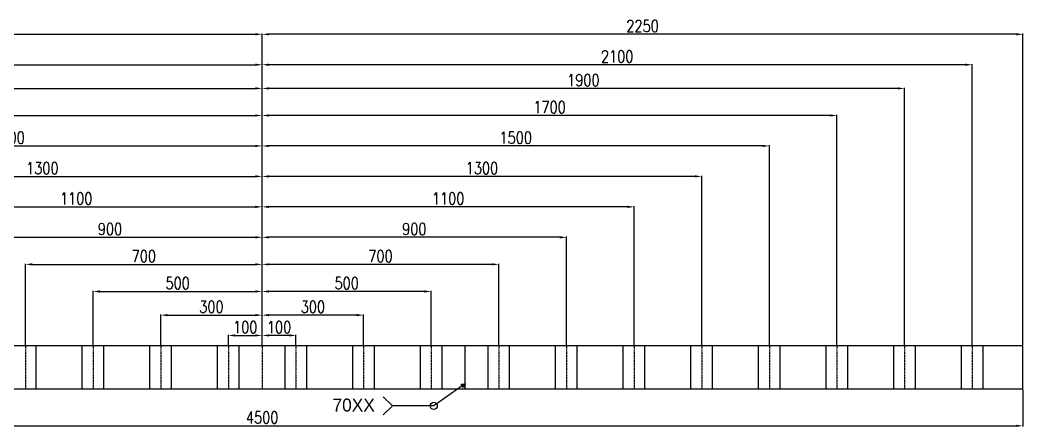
# Model space of a CAD drawing. Header units: millimetres. Extents: x 1541 to 289025, y -12015 to 47026.
# Drawn here: x 109793 to 112759, y 6829 to 8032 of the extents above; entities that cross this region are included whole.
import ezdxf

# ---------------------------------------------------------------- set-up
doc = ezdxf.new("R2010")
doc.units = ezdxf.units.MM
doc.header["$LTSCALE"] = 0.1
doc.linetypes.add('DASHDOT', pattern=[25.4, 12.7, -6.35, 0, -6.35])
for name, color, linetype in [('COTAS', 8, 'Continuous'), ('EJE PERNO', 1, 'DASHDOT'), ('PERNOS', 3, 'Continuous'), ('PLATINA', 5, 'Continuous'), ('TITULO', 3, 'Continuous')]:
    doc.layers.add(name, color=color, linetype=linetype)
doc.styles.add('CNI_COTAS', font='romans.shx', dxfattribs={"width": 0.8})
doc.styles.add('ROMANS', font='DINGRAFO.SHX')
doc.dimstyles.new('1.2', dxfattribs={"dimscale": 0, "dimtxt": 35, "dimasz": 20, "dimexe": 2, "dimexo": 2, "dimgap": 7, "dimtad": 1, "dimdec": 0, "dimzin": 4, "dimdsep": 46, "dimtxsty": 'CNI_COTAS', "dimcen": 0, "dimclrd": 256, "dimclrt": 3, "dimadec": 0, "dimazin": 0, "dimtfac": 1, "dimtdec": 0, "dimtmove": 2, "dimatfit": 0, "dimfxl": 0.05, "dimtolj": 1, "dimtzin": 0, "dimarcsym": 1})

# ---------------------------------------------------------------- blocks, each defined once
blk = doc.blocks.new('*D2480')
at = {"layer": 'COTAS', "color": 0, "lineweight": -2, "transparency": 16777216}
for p, q in [((108258.8, 6940.2), (108258.8, 6830.7)), ((112758.8, 6940.2), (112758.8, 6830.7))]:
    blk.add_line(p, q, dxfattribs=at)
at = {"layer": 'COTAS', "lineweight": -2, "transparency": 16777216}
blk.add_line((108278.8, 6832.7), (112738.8, 6832.7), dxfattribs=at)
at = {"layer": 'COTAS', "transparency": 16777216}
for points in [[(108278.8, 6836), (108278.8, 6829.4), (108258.8, 6832.7)], [(112738.8, 6836), (112738.8, 6829.4), (112758.8, 6832.7)]]:
    blk.add_solid(points, dxfattribs=at)
at = {"layer": 'Defpoints', "color": 0, "transparency": 16777216}
for p in [(108258.8, 6942.2), (112758.8, 6942.2), (112758.8, 6832.7)]:
    blk.add_point(p, dxfattribs=at)
at = {"layer": 'COTAS', "color": 3, "transparency": 16777216, "insert": (110508.8, 6857.2), "char_height": 35, "attachment_point": 5, "style": 'CNI_COTAS'}
blk.add_mtext('\\A1;4500', dxfattribs=at)
blk = doc.blocks.new('*D2507')
at = {"layer": 'COTAS', "color": 0, "lineweight": -2, "transparency": 16777216}
for p, q in [((110508.8, 7071.2), (110508.8, 7101.7)), ((110608.8, 7071.2), (110608.8, 7101.7))]:
    blk.add_line(p, q, dxfattribs=at)
at = {"layer": 'COTAS', "lineweight": -2, "transparency": 16777216}
blk.add_line((110588.8, 7099.7), (110528.8, 7099.7), dxfattribs=at)
at = {"layer": 'COTAS', "transparency": 16777216}
for points in [[(110528.8, 7103), (110528.8, 7096.4), (110508.8, 7099.7)], [(110588.8, 7103), (110588.8, 7096.4), (110608.8, 7099.7)]]:
    blk.add_solid(points, dxfattribs=at)
at = {"layer": 'Defpoints', "color": 0, "transparency": 16777216}
for p in [(110508.8, 7099.7), (110508.8, 7069.2), (110608.8, 7069.2)]:
    blk.add_point(p, dxfattribs=at)
at = {"layer": 'COTAS', "color": 3, "transparency": 16777216, "insert": (110558.8, 7124.2), "char_height": 35, "attachment_point": 5, "style": 'CNI_COTAS'}
blk.add_mtext('\\A1;100', dxfattribs=at)
blk = doc.blocks.new('*D2508')
at = {"layer": 'COTAS', "color": 0, "lineweight": -2, "transparency": 16777216}
for p, q in [((110508.8, 7071.2), (110508.8, 7161.7)), ((110808.8, 7071.2), (110808.8, 7161.7))]:
    blk.add_line(p, q, dxfattribs=at)
at = {"layer": 'COTAS', "lineweight": -2, "transparency": 16777216}
blk.add_line((110788.8, 7159.7), (110528.8, 7159.7), dxfattribs=at)
at = {"layer": 'COTAS', "transparency": 16777216}
for points in [[(110528.8, 7163), (110528.8, 7156.4), (110508.8, 7159.7)], [(110788.8, 7163), (110788.8, 7156.4), (110808.8, 7159.7)]]:
    blk.add_solid(points, dxfattribs=at)
at = {"layer": 'Defpoints', "color": 0, "transparency": 16777216}
for p in [(110508.8, 7159.7), (110508.8, 7069.2), (110808.8, 7069.2)]:
    blk.add_point(p, dxfattribs=at)
at = {"layer": 'COTAS', "color": 3, "transparency": 16777216, "insert": (110658.8, 7184.2), "char_height": 35, "attachment_point": 5, "style": 'CNI_COTAS'}
blk.add_mtext('\\A1;300', dxfattribs=at)
blk = doc.blocks.new('*D2509')
at = {"layer": 'COTAS', "color": 0, "lineweight": -2, "transparency": 16777216}
for p, q in [((110508.8, 7071.2), (110508.8, 7231.7)), ((111008.8, 7071.2), (111008.8, 7231.7))]:
    blk.add_line(p, q, dxfattribs=at)
at = {"layer": 'COTAS', "lineweight": -2, "transparency": 16777216}
blk.add_line((110988.8, 7229.7), (110528.8, 7229.7), dxfattribs=at)
at = {"layer": 'COTAS', "transparency": 16777216}
for points in [[(110528.8, 7233), (110528.8, 7226.4), (110508.8, 7229.7)], [(110988.8, 7233), (110988.8, 7226.4), (111008.8, 7229.7)]]:
    blk.add_solid(points, dxfattribs=at)
at = {"layer": 'Defpoints', "color": 0, "transparency": 16777216}
for p in [(110508.8, 7229.7), (110508.8, 7069.2), (111008.8, 7069.2)]:
    blk.add_point(p, dxfattribs=at)
at = {"layer": 'COTAS', "color": 3, "transparency": 16777216, "insert": (110758.8, 7254.2), "char_height": 35, "attachment_point": 5, "style": 'CNI_COTAS'}
blk.add_mtext('\\A1;500', dxfattribs=at)
blk = doc.blocks.new('*D2510')
at = {"layer": 'COTAS', "color": 0, "lineweight": -2, "transparency": 16777216}
for p, q in [((110508.8, 7071.2), (110508.8, 7311.7)), ((111208.8, 7071.2), (111208.8, 7311.7))]:
    blk.add_line(p, q, dxfattribs=at)
at = {"layer": 'COTAS', "lineweight": -2, "transparency": 16777216}
blk.add_line((111188.8, 7309.7), (110528.8, 7309.7), dxfattribs=at)
at = {"layer": 'COTAS', "transparency": 16777216}
for points in [[(110528.8, 7313), (110528.8, 7306.4), (110508.8, 7309.7)], [(111188.8, 7313), (111188.8, 7306.4), (111208.8, 7309.7)]]:
    blk.add_solid(points, dxfattribs=at)
at = {"layer": 'Defpoints', "color": 0, "transparency": 16777216}
for p in [(110508.8, 7309.7), (110508.8, 7069.2), (111208.8, 7069.2)]:
    blk.add_point(p, dxfattribs=at)
at = {"layer": 'COTAS', "color": 3, "transparency": 16777216, "insert": (110858.8, 7334.2), "char_height": 35, "attachment_point": 5, "style": 'CNI_COTAS'}
blk.add_mtext('\\A1;700', dxfattribs=at)
blk = doc.blocks.new('*D2511')
at = {"layer": 'COTAS', "color": 0, "lineweight": -2, "transparency": 16777216}
for p, q in [((110508.8, 7071.2), (110508.8, 7391.7)), ((111408.8, 7071.2), (111408.8, 7391.7))]:
    blk.add_line(p, q, dxfattribs=at)
at = {"layer": 'COTAS', "lineweight": -2, "transparency": 16777216}
blk.add_line((111388.8, 7389.7), (110528.8, 7389.7), dxfattribs=at)
at = {"layer": 'COTAS', "transparency": 16777216}
for points in [[(110528.8, 7393), (110528.8, 7386.4), (110508.8, 7389.7)], [(111388.8, 7393), (111388.8, 7386.4), (111408.8, 7389.7)]]:
    blk.add_solid(points, dxfattribs=at)
at = {"layer": 'Defpoints', "color": 0, "transparency": 16777216}
for p in [(110508.8, 7389.7), (110508.8, 7069.2), (111408.8, 7069.2)]:
    blk.add_point(p, dxfattribs=at)
at = {"layer": 'COTAS', "color": 3, "transparency": 16777216, "insert": (110958.8, 7414.2), "char_height": 35, "attachment_point": 5, "style": 'CNI_COTAS'}
blk.add_mtext('\\A1;900', dxfattribs=at)
blk = doc.blocks.new('*D2512')
at = {"layer": 'COTAS', "color": 0, "lineweight": -2, "transparency": 16777216}
for p, q in [((110508.8, 7071.2), (110508.8, 7481.7)), ((111608.8, 7071.2), (111608.8, 7481.7))]:
    blk.add_line(p, q, dxfattribs=at)
at = {"layer": 'COTAS', "lineweight": -2, "transparency": 16777216}
blk.add_line((111588.8, 7479.7), (110528.8, 7479.7), dxfattribs=at)
at = {"layer": 'COTAS', "transparency": 16777216}
for points in [[(110528.8, 7483), (110528.8, 7476.4), (110508.8, 7479.7)], [(111588.8, 7483), (111588.8, 7476.4), (111608.8, 7479.7)]]:
    blk.add_solid(points, dxfattribs=at)
at = {"layer": 'Defpoints', "color": 0, "transparency": 16777216}
for p in [(110508.8, 7479.7), (110508.8, 7069.2), (111608.8, 7069.2)]:
    blk.add_point(p, dxfattribs=at)
at = {"layer": 'COTAS', "color": 3, "transparency": 16777216, "insert": (111058.8, 7504.2), "char_height": 35, "attachment_point": 5, "style": 'CNI_COTAS'}
blk.add_mtext('\\A1;1100', dxfattribs=at)
blk = doc.blocks.new('*D2513')
at = {"layer": 'COTAS', "color": 0, "lineweight": -2, "transparency": 16777216}
for p, q in [((110508.8, 7071.2), (110508.8, 7571.7)), ((111808.8, 7071.2), (111808.8, 7571.7))]:
    blk.add_line(p, q, dxfattribs=at)
at = {"layer": 'COTAS', "lineweight": -2, "transparency": 16777216}
blk.add_line((111788.8, 7569.7), (110528.8, 7569.7), dxfattribs=at)
at = {"layer": 'COTAS', "transparency": 16777216}
for points in [[(110528.8, 7573), (110528.8, 7566.4), (110508.8, 7569.7)], [(111788.8, 7573), (111788.8, 7566.4), (111808.8, 7569.7)]]:
    blk.add_solid(points, dxfattribs=at)
at = {"layer": 'Defpoints', "color": 0, "transparency": 16777216}
for p in [(110508.8, 7569.7), (110508.8, 7069.2), (111808.8, 7069.2)]:
    blk.add_point(p, dxfattribs=at)
at = {"layer": 'COTAS', "color": 3, "transparency": 16777216, "insert": (111158.8, 7594.2), "char_height": 35, "attachment_point": 5, "style": 'CNI_COTAS'}
blk.add_mtext('\\A1;1300', dxfattribs=at)
blk = doc.blocks.new('*D2514')
at = {"layer": 'COTAS', "color": 0, "lineweight": -2, "transparency": 16777216}
for p, q in [((110508.8, 7071.2), (110508.8, 7661.7)), ((112008.8, 7071.2), (112008.8, 7661.7))]:
    blk.add_line(p, q, dxfattribs=at)
at = {"layer": 'COTAS', "lineweight": -2, "transparency": 16777216}
blk.add_line((111988.8, 7659.7), (110528.8, 7659.7), dxfattribs=at)
at = {"layer": 'COTAS', "transparency": 16777216}
for points in [[(110528.8, 7663), (110528.8, 7656.4), (110508.8, 7659.7)], [(111988.8, 7663), (111988.8, 7656.4), (112008.8, 7659.7)]]:
    blk.add_solid(points, dxfattribs=at)
at = {"layer": 'Defpoints', "color": 0, "transparency": 16777216}
for p in [(110508.8, 7659.7), (110508.8, 7069.2), (112008.8, 7069.2)]:
    blk.add_point(p, dxfattribs=at)
at = {"layer": 'COTAS', "color": 3, "transparency": 16777216, "insert": (111258.8, 7684.2), "char_height": 35, "attachment_point": 5, "style": 'CNI_COTAS'}
blk.add_mtext('\\A1;1500', dxfattribs=at)
blk = doc.blocks.new('*D2515')
at = {"layer": 'COTAS', "color": 0, "lineweight": -2, "transparency": 16777216}
for p, q in [((110508.8, 7071.2), (110508.8, 7751.7)), ((112208.8, 7071.2), (112208.8, 7751.7))]:
    blk.add_line(p, q, dxfattribs=at)
at = {"layer": 'COTAS', "lineweight": -2, "transparency": 16777216}
blk.add_line((112188.8, 7749.7), (110528.8, 7749.7), dxfattribs=at)
at = {"layer": 'COTAS', "transparency": 16777216}
for points in [[(110528.8, 7753), (110528.8, 7746.4), (110508.8, 7749.7)], [(112188.8, 7753), (112188.8, 7746.4), (112208.8, 7749.7)]]:
    blk.add_solid(points, dxfattribs=at)
at = {"layer": 'Defpoints', "color": 0, "transparency": 16777216}
for p in [(110508.8, 7749.7), (110508.8, 7069.2), (112208.8, 7069.2)]:
    blk.add_point(p, dxfattribs=at)
at = {"layer": 'COTAS', "color": 3, "transparency": 16777216, "insert": (111358.8, 7774.2), "char_height": 35, "attachment_point": 5, "style": 'CNI_COTAS'}
blk.add_mtext('\\A1;1700', dxfattribs=at)
blk = doc.blocks.new('*D2516')
at = {"layer": 'COTAS', "color": 0, "lineweight": -2, "transparency": 16777216}
for p, q in [((110508.8, 7071.2), (110508.8, 7831.7)), ((112408.8, 7071.2), (112408.8, 7831.7))]:
    blk.add_line(p, q, dxfattribs=at)
at = {"layer": 'COTAS', "lineweight": -2, "transparency": 16777216}
blk.add_line((112388.8, 7829.7), (110528.8, 7829.7), dxfattribs=at)
at = {"layer": 'COTAS', "transparency": 16777216}
for points in [[(110528.8, 7833), (110528.8, 7826.4), (110508.8, 7829.7)], [(112388.8, 7833), (112388.8, 7826.4), (112408.8, 7829.7)]]:
    blk.add_solid(points, dxfattribs=at)
at = {"layer": 'Defpoints', "color": 0, "transparency": 16777216}
for p in [(110508.8, 7829.7), (110508.8, 7069.2), (112408.8, 7069.2)]:
    blk.add_point(p, dxfattribs=at)
at = {"layer": 'COTAS', "color": 3, "transparency": 16777216, "insert": (111458.8, 7854.2), "char_height": 35, "attachment_point": 5, "style": 'CNI_COTAS'}
blk.add_mtext('\\A1;1900', dxfattribs=at)
blk = doc.blocks.new('*D2517')
at = {"layer": 'COTAS', "color": 0, "lineweight": -2, "transparency": 16777216}
for p, q in [((110508.8, 7071.2), (110508.8, 7901.7)), ((112608.8, 7071.2), (112608.8, 7901.7))]:
    blk.add_line(p, q, dxfattribs=at)
at = {"layer": 'COTAS', "lineweight": -2, "transparency": 16777216}
blk.add_line((112588.8, 7899.7), (110528.8, 7899.7), dxfattribs=at)
at = {"layer": 'COTAS', "transparency": 16777216}
for points in [[(110528.8, 7903), (110528.8, 7896.4), (110508.8, 7899.7)], [(112588.8, 7903), (112588.8, 7896.4), (112608.8, 7899.7)]]:
    blk.add_solid(points, dxfattribs=at)
at = {"layer": 'Defpoints', "color": 0, "transparency": 16777216}
for p in [(110508.8, 7899.7), (110508.8, 7069.2), (112608.8, 7069.2)]:
    blk.add_point(p, dxfattribs=at)
at = {"layer": 'COTAS', "color": 3, "transparency": 16777216, "insert": (111558.8, 7924.2), "char_height": 35, "attachment_point": 5, "style": 'CNI_COTAS'}
blk.add_mtext('\\A1;2100', dxfattribs=at)
blk = doc.blocks.new('*D2518')
at = {"layer": 'COTAS', "color": 0, "lineweight": -2, "transparency": 16777216}
for p, q in [((110508.8, 7071.2), (110508.8, 7991.7)), ((112758.8, 7071.2), (112758.8, 7991.7))]:
    blk.add_line(p, q, dxfattribs=at)
at = {"layer": 'COTAS', "lineweight": -2, "transparency": 16777216}
blk.add_line((112738.8, 7989.7), (110528.8, 7989.7), dxfattribs=at)
at = {"layer": 'COTAS', "transparency": 16777216}
for points in [[(110528.8, 7993), (110528.8, 7986.4), (110508.8, 7989.7)], [(112738.8, 7993), (112738.8, 7986.4), (112758.8, 7989.7)]]:
    blk.add_solid(points, dxfattribs=at)
at = {"layer": 'Defpoints', "color": 0, "transparency": 16777216}
for p in [(110508.8, 7989.7), (110508.8, 7069.2), (112758.8, 7069.2)]:
    blk.add_point(p, dxfattribs=at)
at = {"layer": 'COTAS', "color": 3, "transparency": 16777216, "insert": (111633.8, 8014.2), "char_height": 35, "attachment_point": 5, "style": 'CNI_COTAS'}
blk.add_mtext('\\A1;2250', dxfattribs=at)
blk = doc.blocks.new('*D2060')
at = {"layer": 'COTAS', "color": 0, "lineweight": -2, "transparency": 16777216}
for p, q in [((110408.8, 7071.2), (110408.8, 7101.7)), ((110508.8, 7071.2), (110508.8, 7101.7))]:
    blk.add_line(p, q, dxfattribs=at)
at = {"layer": 'COTAS', "lineweight": -2, "transparency": 16777216}
blk.add_line((110428.8, 7099.7), (110488.8, 7099.7), dxfattribs=at)
at = {"layer": 'COTAS', "transparency": 16777216}
for points in [[(110428.8, 7103), (110428.8, 7096.4), (110408.8, 7099.7)], [(110488.8, 7103), (110488.8, 7096.4), (110508.8, 7099.7)]]:
    blk.add_solid(points, dxfattribs=at)
at = {"layer": 'Defpoints', "color": 0, "transparency": 16777216}
for p in [(110508.8, 7099.7), (110408.8, 7069.2), (110508.8, 7069.2)]:
    blk.add_point(p, dxfattribs=at)
at = {"layer": 'COTAS', "color": 3, "transparency": 16777216, "insert": (110458.8, 7124.2), "char_height": 35, "attachment_point": 5, "style": 'CNI_COTAS'}
blk.add_mtext('\\A1;100', dxfattribs=at)
blk = doc.blocks.new('*D2061')
at = {"layer": 'COTAS', "color": 0, "lineweight": -2, "transparency": 16777216}
for p, q in [((110208.8, 7071.2), (110208.8, 7161.7)), ((110508.8, 7071.2), (110508.8, 7161.7))]:
    blk.add_line(p, q, dxfattribs=at)
at = {"layer": 'COTAS', "lineweight": -2, "transparency": 16777216}
blk.add_line((110228.8, 7159.7), (110488.8, 7159.7), dxfattribs=at)
at = {"layer": 'COTAS', "transparency": 16777216}
for points in [[(110228.8, 7163), (110228.8, 7156.4), (110208.8, 7159.7)], [(110488.8, 7163), (110488.8, 7156.4), (110508.8, 7159.7)]]:
    blk.add_solid(points, dxfattribs=at)
at = {"layer": 'Defpoints', "color": 0, "transparency": 16777216}
for p in [(110508.8, 7159.7), (110208.8, 7069.2), (110508.8, 7069.2)]:
    blk.add_point(p, dxfattribs=at)
at = {"layer": 'COTAS', "color": 3, "transparency": 16777216, "insert": (110358.8, 7184.2), "char_height": 35, "attachment_point": 5, "style": 'CNI_COTAS'}
blk.add_mtext('\\A1;300', dxfattribs=at)
blk = doc.blocks.new('*D2062')
at = {"layer": 'COTAS', "color": 0, "lineweight": -2, "transparency": 16777216}
for p, q in [((110008.8, 7071.2), (110008.8, 7231.7)), ((110508.8, 7071.2), (110508.8, 7231.7))]:
    blk.add_line(p, q, dxfattribs=at)
at = {"layer": 'COTAS', "lineweight": -2, "transparency": 16777216}
blk.add_line((110028.8, 7229.7), (110488.8, 7229.7), dxfattribs=at)
at = {"layer": 'COTAS', "transparency": 16777216}
for points in [[(110028.8, 7233), (110028.8, 7226.4), (110008.8, 7229.7)], [(110488.8, 7233), (110488.8, 7226.4), (110508.8, 7229.7)]]:
    blk.add_solid(points, dxfattribs=at)
at = {"layer": 'Defpoints', "color": 0, "transparency": 16777216}
for p in [(110508.8, 7229.7), (110008.8, 7069.2), (110508.8, 7069.2)]:
    blk.add_point(p, dxfattribs=at)
at = {"layer": 'COTAS', "color": 3, "transparency": 16777216, "insert": (110258.8, 7254.2), "char_height": 35, "attachment_point": 5, "style": 'CNI_COTAS'}
blk.add_mtext('\\A1;500', dxfattribs=at)
blk = doc.blocks.new('*D2063')
at = {"layer": 'COTAS', "color": 0, "lineweight": -2, "transparency": 16777216}
for p, q in [((109808.8, 7071.2), (109808.8, 7311.7)), ((110508.8, 7071.2), (110508.8, 7311.7))]:
    blk.add_line(p, q, dxfattribs=at)
at = {"layer": 'COTAS', "lineweight": -2, "transparency": 16777216}
blk.add_line((109828.8, 7309.7), (110488.8, 7309.7), dxfattribs=at)
at = {"layer": 'COTAS', "transparency": 16777216}
for points in [[(109828.8, 7313), (109828.8, 7306.4), (109808.8, 7309.7)], [(110488.8, 7313), (110488.8, 7306.4), (110508.8, 7309.7)]]:
    blk.add_solid(points, dxfattribs=at)
at = {"layer": 'Defpoints', "color": 0, "transparency": 16777216}
for p in [(110508.8, 7309.7), (109808.8, 7069.2), (110508.8, 7069.2)]:
    blk.add_point(p, dxfattribs=at)
at = {"layer": 'COTAS', "color": 3, "transparency": 16777216, "insert": (110158.8, 7334.2), "char_height": 35, "attachment_point": 5, "style": 'CNI_COTAS'}
blk.add_mtext('\\A1;700', dxfattribs=at)
blk = doc.blocks.new('*D2064')
at = {"layer": 'COTAS', "color": 0, "lineweight": -2, "transparency": 16777216}
for p, q in [((109608.8, 7071.2), (109608.8, 7391.7)), ((110508.8, 7071.2), (110508.8, 7391.7))]:
    blk.add_line(p, q, dxfattribs=at)
at = {"layer": 'COTAS', "lineweight": -2, "transparency": 16777216}
blk.add_line((109628.8, 7389.7), (110488.8, 7389.7), dxfattribs=at)
at = {"layer": 'COTAS', "transparency": 16777216}
for points in [[(109628.8, 7393), (109628.8, 7386.4), (109608.8, 7389.7)], [(110488.8, 7393), (110488.8, 7386.4), (110508.8, 7389.7)]]:
    blk.add_solid(points, dxfattribs=at)
at = {"layer": 'Defpoints', "color": 0, "transparency": 16777216}
for p in [(110508.8, 7389.7), (109608.8, 7069.2), (110508.8, 7069.2)]:
    blk.add_point(p, dxfattribs=at)
at = {"layer": 'COTAS', "color": 3, "transparency": 16777216, "insert": (110058.8, 7414.2), "char_height": 35, "attachment_point": 5, "style": 'CNI_COTAS'}
blk.add_mtext('\\A1;900', dxfattribs=at)
blk = doc.blocks.new('*D2065')
at = {"layer": 'COTAS', "color": 0, "lineweight": -2, "transparency": 16777216}
for p, q in [((109408.8, 7071.2), (109408.8, 7481.7)), ((110508.8, 7071.2), (110508.8, 7481.7))]:
    blk.add_line(p, q, dxfattribs=at)
at = {"layer": 'COTAS', "lineweight": -2, "transparency": 16777216}
blk.add_line((109428.8, 7479.7), (110488.8, 7479.7), dxfattribs=at)
at = {"layer": 'COTAS', "transparency": 16777216}
for points in [[(109428.8, 7483), (109428.8, 7476.4), (109408.8, 7479.7)], [(110488.8, 7483), (110488.8, 7476.4), (110508.8, 7479.7)]]:
    blk.add_solid(points, dxfattribs=at)
at = {"layer": 'Defpoints', "color": 0, "transparency": 16777216}
for p in [(110508.8, 7479.7), (109408.8, 7069.2), (110508.8, 7069.2)]:
    blk.add_point(p, dxfattribs=at)
at = {"layer": 'COTAS', "color": 3, "transparency": 16777216, "insert": (109958.8, 7504.2), "char_height": 35, "attachment_point": 5, "style": 'CNI_COTAS'}
blk.add_mtext('\\A1;1100', dxfattribs=at)
blk = doc.blocks.new('*D2066')
at = {"layer": 'COTAS', "color": 0, "lineweight": -2, "transparency": 16777216}
for p, q in [((109208.8, 7071.2), (109208.8, 7571.7)), ((110508.8, 7071.2), (110508.8, 7571.7))]:
    blk.add_line(p, q, dxfattribs=at)
at = {"layer": 'COTAS', "lineweight": -2, "transparency": 16777216}
blk.add_line((109228.8, 7569.7), (110488.8, 7569.7), dxfattribs=at)
at = {"layer": 'COTAS', "transparency": 16777216}
for points in [[(109228.8, 7573), (109228.8, 7566.4), (109208.8, 7569.7)], [(110488.8, 7573), (110488.8, 7566.4), (110508.8, 7569.7)]]:
    blk.add_solid(points, dxfattribs=at)
at = {"layer": 'Defpoints', "color": 0, "transparency": 16777216}
for p in [(110508.8, 7569.7), (109208.8, 7069.2), (110508.8, 7069.2)]:
    blk.add_point(p, dxfattribs=at)
at = {"layer": 'COTAS', "color": 3, "transparency": 16777216, "insert": (109858.8, 7594.2), "char_height": 35, "attachment_point": 5, "style": 'CNI_COTAS'}
blk.add_mtext('\\A1;1300', dxfattribs=at)
blk = doc.blocks.new('*D2067')
at = {"layer": 'COTAS', "color": 0, "lineweight": -2, "transparency": 16777216}
for p, q in [((109008.8, 7071.2), (109008.8, 7661.7)), ((110508.8, 7071.2), (110508.8, 7661.7))]:
    blk.add_line(p, q, dxfattribs=at)
at = {"layer": 'COTAS', "lineweight": -2, "transparency": 16777216}
blk.add_line((109028.8, 7659.7), (110488.8, 7659.7), dxfattribs=at)
at = {"layer": 'COTAS', "transparency": 16777216}
for points in [[(109028.8, 7663), (109028.8, 7656.4), (109008.8, 7659.7)], [(110488.8, 7663), (110488.8, 7656.4), (110508.8, 7659.7)]]:
    blk.add_solid(points, dxfattribs=at)
at = {"layer": 'Defpoints', "color": 0, "transparency": 16777216}
for p in [(110508.8, 7659.7), (109008.8, 7069.2), (110508.8, 7069.2)]:
    blk.add_point(p, dxfattribs=at)
at = {"layer": 'COTAS', "color": 3, "transparency": 16777216, "insert": (109758.8, 7684.2), "char_height": 35, "attachment_point": 5, "style": 'CNI_COTAS'}
blk.add_mtext('\\A1;1500', dxfattribs=at)
blk = doc.blocks.new('*D2068')
at = {"layer": 'COTAS', "color": 0, "lineweight": -2, "transparency": 16777216}
for p, q in [((108808.8, 7071.2), (108808.8, 7751.7)), ((110508.8, 7071.2), (110508.8, 7751.7))]:
    blk.add_line(p, q, dxfattribs=at)
at = {"layer": 'COTAS', "lineweight": -2, "transparency": 16777216}
blk.add_line((108828.8, 7749.7), (110488.8, 7749.7), dxfattribs=at)
at = {"layer": 'COTAS', "transparency": 16777216}
for points in [[(108828.8, 7753), (108828.8, 7746.4), (108808.8, 7749.7)], [(110488.8, 7753), (110488.8, 7746.4), (110508.8, 7749.7)]]:
    blk.add_solid(points, dxfattribs=at)
at = {"layer": 'Defpoints', "color": 0, "transparency": 16777216}
for p in [(110508.8, 7749.7), (108808.8, 7069.2), (110508.8, 7069.2)]:
    blk.add_point(p, dxfattribs=at)
at = {"layer": 'COTAS', "color": 3, "transparency": 16777216, "insert": (109658.8, 7774.2), "char_height": 35, "attachment_point": 5, "style": 'CNI_COTAS'}
blk.add_mtext('\\A1;1700', dxfattribs=at)
blk = doc.blocks.new('*D2069')
at = {"layer": 'COTAS', "color": 0, "lineweight": -2, "transparency": 16777216}
for p, q in [((108608.8, 7071.2), (108608.8, 7831.7)), ((110508.8, 7071.2), (110508.8, 7831.7))]:
    blk.add_line(p, q, dxfattribs=at)
at = {"layer": 'COTAS', "lineweight": -2, "transparency": 16777216}
blk.add_line((108628.8, 7829.7), (110488.8, 7829.7), dxfattribs=at)
at = {"layer": 'COTAS', "transparency": 16777216}
for points in [[(108628.8, 7833), (108628.8, 7826.4), (108608.8, 7829.7)], [(110488.8, 7833), (110488.8, 7826.4), (110508.8, 7829.7)]]:
    blk.add_solid(points, dxfattribs=at)
at = {"layer": 'Defpoints', "color": 0, "transparency": 16777216}
for p in [(110508.8, 7829.7), (108608.8, 7069.2), (110508.8, 7069.2)]:
    blk.add_point(p, dxfattribs=at)
at = {"layer": 'COTAS', "color": 3, "transparency": 16777216, "insert": (109558.8, 7854.2), "char_height": 35, "attachment_point": 5, "style": 'CNI_COTAS'}
blk.add_mtext('\\A1;1900', dxfattribs=at)
blk = doc.blocks.new('*D2070')
at = {"layer": 'COTAS', "color": 0, "lineweight": -2, "transparency": 16777216}
for p, q in [((108408.8, 7071.2), (108408.8, 7901.7)), ((110508.8, 7071.2), (110508.8, 7901.7))]:
    blk.add_line(p, q, dxfattribs=at)
at = {"layer": 'COTAS', "lineweight": -2, "transparency": 16777216}
blk.add_line((108428.8, 7899.7), (110488.8, 7899.7), dxfattribs=at)
at = {"layer": 'COTAS', "transparency": 16777216}
for points in [[(108428.8, 7903), (108428.8, 7896.4), (108408.8, 7899.7)], [(110488.8, 7903), (110488.8, 7896.4), (110508.8, 7899.7)]]:
    blk.add_solid(points, dxfattribs=at)
at = {"layer": 'Defpoints', "color": 0, "transparency": 16777216}
for p in [(110508.8, 7899.7), (108408.8, 7069.2), (110508.8, 7069.2)]:
    blk.add_point(p, dxfattribs=at)
at = {"layer": 'COTAS', "color": 3, "transparency": 16777216, "insert": (109458.8, 7924.2), "char_height": 35, "attachment_point": 5, "style": 'CNI_COTAS'}
blk.add_mtext('\\A1;2100', dxfattribs=at)
blk = doc.blocks.new('*D2071')
at = {"layer": 'COTAS', "color": 0, "lineweight": -2, "transparency": 16777216}
for p, q in [((108258.8, 7071.2), (108258.8, 7991.7)), ((110508.8, 7071.2), (110508.8, 7991.7))]:
    blk.add_line(p, q, dxfattribs=at)
at = {"layer": 'COTAS', "lineweight": -2, "transparency": 16777216}
blk.add_line((108278.8, 7989.7), (110488.8, 7989.7), dxfattribs=at)
at = {"layer": 'COTAS', "transparency": 16777216}
for points in [[(108278.8, 7993), (108278.8, 7986.4), (108258.8, 7989.7)], [(110488.8, 7993), (110488.8, 7986.4), (110508.8, 7989.7)]]:
    blk.add_solid(points, dxfattribs=at)
at = {"layer": 'Defpoints', "color": 0, "transparency": 16777216}
for p in [(110508.8, 7989.7), (108258.8, 7069.2), (110508.8, 7069.2)]:
    blk.add_point(p, dxfattribs=at)
at = {"layer": 'COTAS', "color": 3, "transparency": 16777216, "insert": (109383.8, 8014.2), "char_height": 35, "attachment_point": 5, "style": 'CNI_COTAS'}
blk.add_mtext('\\A1;2250', dxfattribs=at)
blk = doc.blocks.new('SOLDADURA ALREDEDOR')
h = blk.add_hatch(color=256)
h.dxf.hatch_style = 1
h.paths.add_polyline_path([(4780.9, 3679), (4777.2, 3684.2), (4783.6, 3684.8)])
for p, q in [((4779.1, 3681.6), (4732.7, 3649.2)), ((4732.7, 3649.2), (4665.4, 3649.2))]:
    blk.add_line(p, q)
blk.add_lwpolyline([(4783.6, 3684.8), (4780.9, 3679), (4777.2, 3684.2)], close=True)
blk.add_lwpolyline([(4650.7, 3634.4), (4665.4, 3649.2), (4650.7, 3664)])
blk.add_circle((4732.7, 3649.2), 5.81)
at = {"layer": 'TITULO', "style": 'ROMANS'}
blk.add_text('70XX', height=21, dxfattribs=at).set_placement((4568.2, 3640))
blk = doc.blocks.new('A$Cc6e462f4')
at = {"layer": 'COTAS', "color": 6}
blk.add_line((111108.8, 6942.2), (111108.8, 7069.2), dxfattribs=at)
at = {"layer": 'EJE PERNO'}
for p, q in [((109808.8, 7069.2), (109808.8, 6942.2)), ((110008.8, 7069.2), (110008.8, 6942.2)), ((110208.8, 7069.2), (110208.8, 6942.2)), ((110408.8, 7069.2), (110408.8, 6942.2)), ((110608.8, 7069.2), (110608.8, 6942.2)), ((110808.8, 7069.2), (110808.8, 6942.2)), ((111008.8, 7069.2), (111008.8, 6942.2)), ((111208.8, 7069.2), (111208.8, 6942.2)), ((111408.8, 7069.2), (111408.8, 6942.2)), ((111608.8, 7069.2), (111608.8, 6942.2)), ((111808.8, 7069.2), (111808.8, 6942.2)), ((112008.8, 7069.2), (112008.8, 6942.2)), ((112208.8, 7069.2), (112208.8, 6942.2)), ((112408.8, 7069.2), (112408.8, 6942.2)), ((112608.8, 7069.2), (112608.8, 6942.2))]:
    blk.add_line(p, q, dxfattribs=at)
at = {"layer": 'EJE PERNO', "color": 4}
blk.add_line((110508.8, 7069.2), (110508.8, 6942.2), dxfattribs=at)
at = {"layer": 'PERNOS', "ltscale": 3}
for p, q in [((109840.8, 6942.2), (109840.8, 7069.2)), ((109976.8, 6942.2), (109976.8, 7069.2)), ((110040.8, 6942.2), (110040.8, 7069.2)), ((110176.8, 6942.2), (110176.8, 7069.2)), ((110240.8, 6942.2), (110240.8, 7069.2)), ((110376.8, 6942.2), (110376.8, 7069.2)), ((110440.8, 6942.2), (110440.8, 7069.2)), ((110576.8, 6942.2), (110576.8, 7069.2)), ((110640.8, 6942.2), (110640.8, 7069.2)), ((110776.8, 6942.2), (110776.8, 7069.2)), ((110840.8, 6942.2), (110840.8, 7069.2)), ((110976.8, 6942.2), (110976.8, 7069.2)), ((111040.8, 6942.2), (111040.8, 7069.2)), ((111176.8, 6942.2), (111176.8, 7069.2)), ((111240.8, 6942.2), (111240.8, 7069.2)), ((111376.8, 6942.2), (111376.8, 7069.2)), ((111440.8, 6942.2), (111440.8, 7069.2)), ((111576.8, 6942.2), (111576.8, 7069.2)), ((111640.8, 6942.2), (111640.8, 7069.2)), ((111776.8, 6942.2), (111776.8, 7069.2)), ((111840.8, 6942.2), (111840.8, 7069.2)), ((111976.8, 6942.2), (111976.8, 7069.2)), ((112040.8, 6942.2), (112040.8, 7069.2)), ((112176.8, 6942.2), (112176.8, 7069.2)), ((112240.8, 6942.2), (112240.8, 7069.2)), ((112376.8, 6942.2), (112376.8, 7069.2)), ((112440.8, 6942.2), (112440.8, 7069.2)), ((112576.8, 6942.2), (112576.8, 7069.2)), ((112640.8, 6942.2), (112640.8, 7069.2))]:
    blk.add_line(p, q, dxfattribs=at)
at = {"layer": 'PLATINA', "linetype": 'Continuous'}
blk.add_lwpolyline([(108258.8, 6942.2), (112758.8, 6942.2), (112758.8, 7069.2), (108258.8, 7069.2)], close=True, dxfattribs=at)
at = {"xscale": 1.819488411736714, "yscale": 1.819488411736714, "zscale": 1.819488411736714}
blk.add_blockref('SOLDADURA ALREDEDOR', (102405.2, 251.9), dxfattribs=at)
at = {"layer": 'COTAS'}
for base, p1, picture, middle in [((110508.8, 7989.7), (108258.8, 7069.2), '*D2071', (109383.8, 8014.2)), ((110508.8, 7899.7), (108408.8, 7069.2), '*D2070', (109458.8, 7924.2)), ((110508.8, 7829.7), (108608.8, 7069.2), '*D2069', (109558.8, 7854.2)), ((110508.8, 7749.7), (108808.8, 7069.2), '*D2068', (109658.8, 7774.2)), ((110508.8, 7659.7), (109008.8, 7069.2), '*D2067', (109758.8, 7684.2)), ((110508.8, 7569.7), (109208.8, 7069.2), '*D2066', (109858.8, 7594.2)), ((110508.8, 7479.7), (109408.8, 7069.2), '*D2065', (109958.8, 7504.2)), ((110508.8, 7389.7), (109608.8, 7069.2), '*D2064', (110058.8, 7414.2)), ((110508.8, 7309.7), (109808.8, 7069.2), '*D2063', (110158.8, 7334.2)), ((110508.8, 7229.7), (110008.8, 7069.2), '*D2062', (110258.8, 7254.2)), ((110508.8, 7159.7), (110208.8, 7069.2), '*D2061', (110358.8, 7184.2)), ((110508.8, 7099.7), (110408.8, 7069.2), '*D2060', (110458.8, 7124.2))]:
    dim = blk.add_linear_dim(base=base, p1=p1, p2=(110508.8, 7069.2), angle=180, dimstyle='1.2', override={"dimscale": 1}, dxfattribs=at)
    dim.commit()
    dim.dimension.update_dxf_attribs({"geometry": picture, "text_midpoint": middle})
for base, p1, p2, picture, middle in [((110508.8, 7989.7), (112758.8, 7069.2), (110508.8, 7069.2), '*D2518', (111633.8, 8014.2)), ((110508.8, 7899.7), (112608.8, 7069.2), (110508.8, 7069.2), '*D2517', (111558.8, 7924.2)), ((110508.8, 7829.7), (112408.8, 7069.2), (110508.8, 7069.2), '*D2516', (111458.8, 7854.2)), ((110508.8, 7749.7), (112208.8, 7069.2), (110508.8, 7069.2), '*D2515', (111358.8, 7774.2)), ((110508.8, 7659.7), (112008.8, 7069.2), (110508.8, 7069.2), '*D2514', (111258.8, 7684.2)), ((110508.8, 7569.7), (111808.8, 7069.2), (110508.8, 7069.2), '*D2513', (111158.8, 7594.2)), ((110508.8, 7479.7), (111608.8, 7069.2), (110508.8, 7069.2), '*D2512', (111058.8, 7504.2)), ((110508.8, 7389.7), (111408.8, 7069.2), (110508.8, 7069.2), '*D2511', (110958.8, 7414.2)), ((110508.8, 7309.7), (111208.8, 7069.2), (110508.8, 7069.2), '*D2510', (110858.8, 7334.2)), ((110508.8, 7229.7), (111008.8, 7069.2), (110508.8, 7069.2), '*D2509', (110758.8, 7254.2)), ((110508.8, 7159.7), (110808.8, 7069.2), (110508.8, 7069.2), '*D2508', (110658.8, 7184.2)), ((110508.8, 7099.7), (110608.8, 7069.2), (110508.8, 7069.2), '*D2507', (110558.8, 7124.2)), ((112758.8, 6832.7), (108258.8, 6942.2), (112758.8, 6942.2), '*D2480', (110508.8, 6857.2))]:
    dim = blk.add_linear_dim(base=base, p1=p1, p2=p2, dimstyle='1.2', override={"dimscale": 1}, dxfattribs=at)
    dim.commit()
    dim.dimension.update_dxf_attribs({"geometry": picture, "text_midpoint": middle})

msp = doc.modelspace()

# ---------------------------------------------------------------- block references
at = {"layer": 'COTAS'}
msp.add_blockref('A$Cc6e462f4', (0, 0), dxfattribs=at)

doc.saveas('drawing.dxf')
